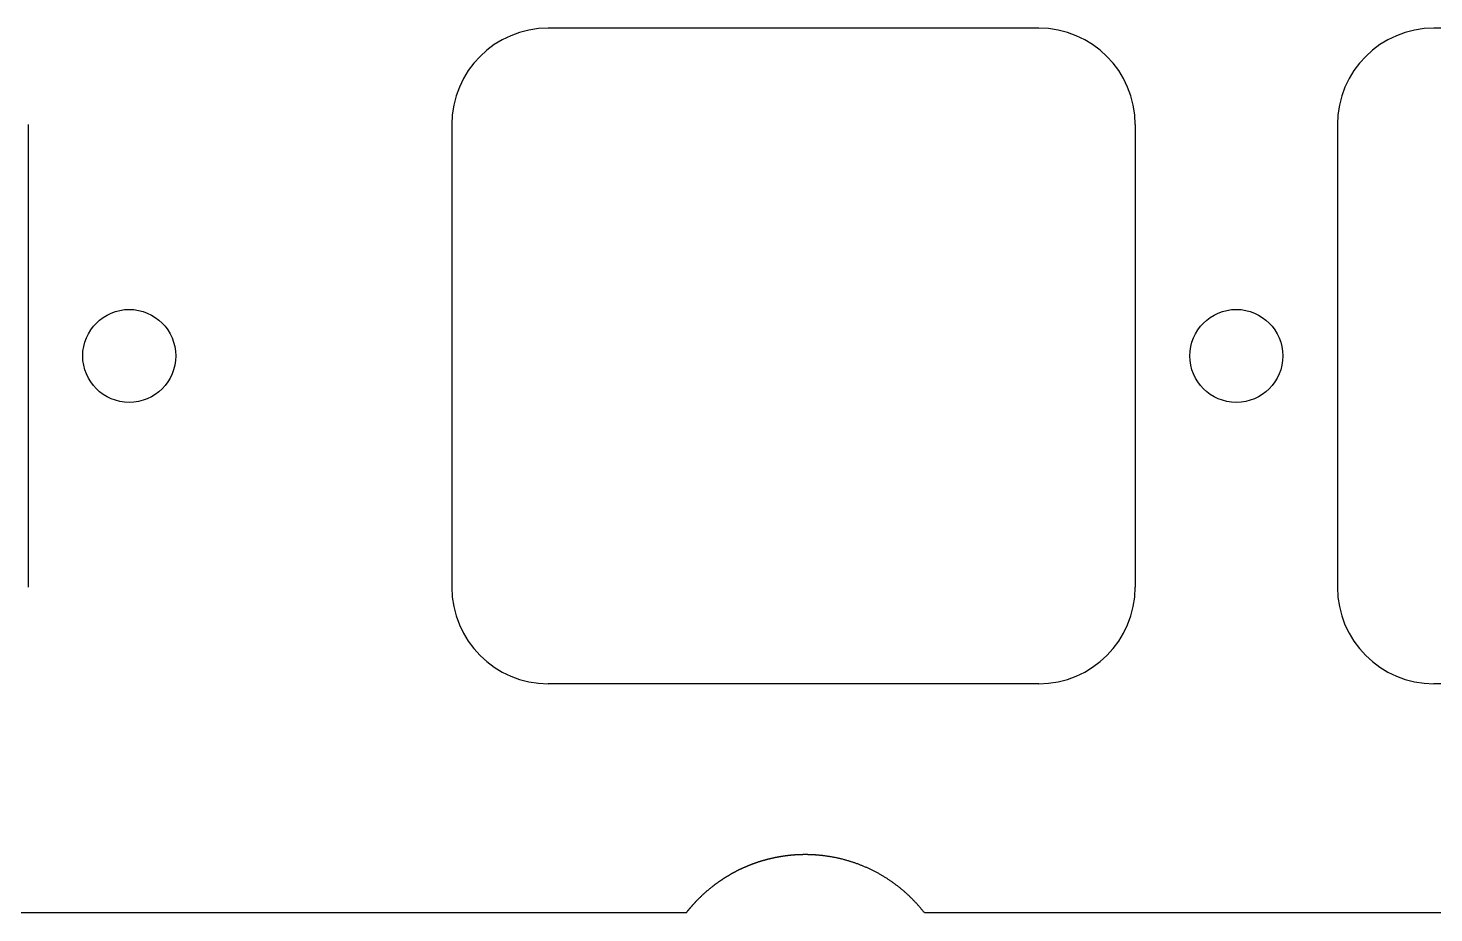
# Model space of a CAD drawing. Header units: millimetres. Extents: x -11 to 340, y -118 to 18.
# Drawn here: x 202.61 to 232.85, y -111.99 to -92.96 of the extents above; entities that cross this region are included whole.
import ezdxf

# ---------------------------------------------------------------- set-up
doc = ezdxf.new("R2010")
doc.units = ezdxf.units.MM
doc.header["$MEASUREMENT"] = 0
doc.layers.add('BLACK', color=7, linetype='CONTINUOUS')

msp = doc.modelspace()

# ---------------------------------------------------------------- linework, layer by layer
at = {"layer": 'BLACK', "linetype": 'Continuous'}
for p, q in [((224.35, -92.9625), (213.799999, -92.9625)), ((243.4, -92.9625), (232.849999, -92.9625)), ((202.6125, -95.0375), (202.6125, -104.9875)), ((211.725, -95.0375), (211.725, -104.987501)), ((226.425, -95.0375), (226.425, -104.9875)), ((230.775, -95.0375), (230.775, -104.987501)), ((224.35, -107.0625), (213.8, -107.0625)), ((243.4, -107.0625), (232.85, -107.0625)), ((218.129421, -110.96887), (218.121959, -110.971849)), ((218.136887, -110.96591), (218.129421, -110.96887)), ((218.144363, -110.962968), (218.136887, -110.96591)), ((218.151844, -110.960046), (218.144363, -110.962968)), ((218.159334, -110.957141), (218.151844, -110.960046)), ((218.166829, -110.954256), (218.159334, -110.957141)), ((218.174334, -110.951389), (218.166829, -110.954256)), ((218.181844, -110.948542), (218.174334, -110.951389)), ((218.189362, -110.945712), (218.181844, -110.948542)), ((218.196886, -110.942902), (218.189362, -110.945712)), ((218.204419, -110.94011), (218.196886, -110.942902)), ((218.211956, -110.937337), (218.204419, -110.94011)), ((218.219503, -110.934582), (218.211956, -110.937337)), ((218.227054, -110.931847), (218.219503, -110.934582)), ((218.234615, -110.92913), (218.227054, -110.931847)), ((218.24218, -110.926433), (218.234615, -110.92913)), ((218.249754, -110.923753), (218.24218, -110.926433)), ((218.257332, -110.921094), (218.249754, -110.923753)), ((218.264919, -110.918452), (218.257332, -110.921094)), ((218.272511, -110.91583), (218.264919, -110.918452)), ((218.280112, -110.913226), (218.272511, -110.91583)), ((218.287717, -110.910642), (218.280112, -110.913226)), ((218.295331, -110.908076), (218.287717, -110.910642)), ((218.302949, -110.905529), (218.295331, -110.908076)), ((218.310576, -110.903001), (218.302949, -110.905529)), ((218.318207, -110.900492), (218.310576, -110.903001)), ((218.325846, -110.898002), (218.318207, -110.900492)), ((218.33349, -110.895531), (218.325846, -110.898002)), ((218.341142, -110.893079), (218.33349, -110.895531)), ((218.348798, -110.890646), (218.341142, -110.893079)), ((218.356463, -110.888232), (218.348798, -110.890646)), ((218.364131, -110.885838), (218.356463, -110.888232)), ((218.371808, -110.883461), (218.364131, -110.885838)), ((218.379489, -110.881105), (218.371808, -110.883461)), ((218.387178, -110.878767), (218.379489, -110.881105)), ((218.394871, -110.876449), (218.387178, -110.878767)), ((218.402573, -110.874149), (218.394871, -110.876449)), ((218.410278, -110.871869), (218.402573, -110.874149)), ((218.41799, -110.869607), (218.410278, -110.871869)), ((218.425707, -110.867365), (218.41799, -110.869607)), ((218.433432, -110.865142), (218.425707, -110.867365)), ((218.44116, -110.862938), (218.433432, -110.865142)), ((218.448896, -110.860753), (218.44116, -110.862938)), ((218.456636, -110.858588), (218.448896, -110.860753)), ((218.464383, -110.856441), (218.456636, -110.858588)), ((218.472134, -110.854315), (218.464383, -110.856441)), ((218.479893, -110.852206), (218.472134, -110.854315)), ((218.487655, -110.850118), (218.479893, -110.852206)), ((218.495425, -110.848048), (218.487655, -110.850118)), ((218.503198, -110.845998), (218.495425, -110.848048)), ((218.510978, -110.843967), (218.503198, -110.845998)), ((218.518762, -110.841956), (218.510978, -110.843967)), ((218.526553, -110.839963), (218.518762, -110.841956)), ((218.534348, -110.837991), (218.526553, -110.839963)), ((218.542149, -110.836037), (218.534348, -110.837991)), ((218.549954, -110.834103), (218.542149, -110.836037)), ((218.557766, -110.832187), (218.549954, -110.834103)), ((218.565581, -110.830292), (218.557766, -110.832187)), ((218.573403, -110.828416), (218.565581, -110.830292)), ((218.581228, -110.826559), (218.573403, -110.828416)), ((218.58906, -110.824721), (218.581228, -110.826559)), ((218.596895, -110.822903), (218.58906, -110.824721)), ((218.604737, -110.821104), (218.596895, -110.822903)), ((218.612582, -110.819325), (218.604737, -110.821104)), ((218.620433, -110.817565), (218.612582, -110.819325)), ((218.628287, -110.815825), (218.620433, -110.817565)), ((218.636148, -110.814104), (218.628287, -110.815825)), ((218.644011, -110.812403), (218.636148, -110.814104)), ((218.651881, -110.81072), (218.644011, -110.812403)), ((218.659754, -110.809058), (218.651881, -110.81072)), ((218.667633, -110.807415), (218.659754, -110.809058)), ((218.675515, -110.805792), (218.667633, -110.807415)), ((218.683403, -110.804187), (218.675515, -110.805792)), ((218.691293, -110.802603), (218.683403, -110.804187)), ((218.69919, -110.801038), (218.691293, -110.802603)), ((218.707089, -110.799493), (218.69919, -110.801038)), ((218.714994, -110.797967), (218.707089, -110.799493)), ((218.722902, -110.796461), (218.714994, -110.797967)), ((218.730815, -110.794974), (218.722902, -110.796461)), ((218.738731, -110.793507), (218.730815, -110.794974)), ((218.746653, -110.792059), (218.738731, -110.793507)), ((218.754577, -110.790632), (218.746653, -110.792059)), ((218.762506, -110.789223), (218.754577, -110.790632)), ((218.770438, -110.787835), (218.762506, -110.789223)), ((218.778375, -110.786466), (218.770438, -110.787835)), ((218.786315, -110.785117), (218.778375, -110.786466)), ((218.794259, -110.783787), (218.786315, -110.785117)), ((218.802206, -110.782477), (218.794259, -110.783787)), ((218.810158, -110.781186), (218.802206, -110.782477)), ((218.818113, -110.779916), (218.810158, -110.781186)), ((218.826072, -110.778665), (218.818113, -110.779916)), ((218.834033, -110.777434), (218.826072, -110.778665)), ((218.841999, -110.776222), (218.834033, -110.777434)), ((218.849968, -110.77503), (218.841999, -110.776222)), ((218.857941, -110.773858), (218.849968, -110.77503)), ((218.865916, -110.772706), (218.857941, -110.773858)), ((218.873895, -110.771573), (218.865916, -110.772706)), ((218.881877, -110.77046), (218.873895, -110.771573)), ((218.889863, -110.769367), (218.881877, -110.77046)), ((218.89785, -110.768294), (218.889863, -110.769367)), ((218.905843, -110.76724), (218.89785, -110.768294)), ((218.913837, -110.766207), (218.905843, -110.76724)), ((218.921835, -110.765193), (218.913837, -110.766207)), ((218.929834, -110.764198), (218.921835, -110.765193)), ((218.937838, -110.763224), (218.929834, -110.764198)), ((218.945844, -110.762269), (218.937838, -110.763224)), ((218.953854, -110.761335), (218.945844, -110.762269)), ((218.961865, -110.76042), (218.953854, -110.761335)), ((218.96988, -110.759525), (218.961865, -110.76042)), ((218.977896, -110.758649), (218.96988, -110.759525)), ((218.985916, -110.757794), (218.977896, -110.758649)), ((218.993937, -110.756958), (218.985916, -110.757794)), ((219.001962, -110.756143), (218.993937, -110.756958)), ((219.009989, -110.755347), (219.001962, -110.756143)), ((219.018019, -110.754571), (219.009989, -110.755347)), ((219.02605, -110.753815), (219.018019, -110.754571)), ((219.034084, -110.753078), (219.02605, -110.753815)), ((219.04212, -110.752362), (219.034084, -110.753078)), ((219.050159, -110.751666), (219.04212, -110.752362)), ((219.058198, -110.750989), (219.050159, -110.751666)), ((219.066241, -110.750333), (219.058198, -110.750989)), ((219.074285, -110.749696), (219.066241, -110.750333)), ((219.082332, -110.749079), (219.074285, -110.749696)), ((219.09038, -110.748482), (219.082332, -110.749079)), ((219.098431, -110.747905), (219.09038, -110.748482)), ((219.106482, -110.747348), (219.098431, -110.747905)), ((219.114536, -110.746811), (219.106482, -110.747348)), ((219.122591, -110.746294), (219.114536, -110.746811)), ((219.130649, -110.745797), (219.122591, -110.746294)), ((219.138707, -110.745319), (219.130649, -110.745797)), ((219.146767, -110.744862), (219.138707, -110.745319)), ((219.154828, -110.744425), (219.146767, -110.744862)), ((219.162892, -110.744007), (219.154828, -110.744425)), ((219.170956, -110.74361), (219.162892, -110.744007)), ((219.179022, -110.743232), (219.170956, -110.74361)), ((219.187089, -110.742875), (219.179022, -110.743232)), ((219.195157, -110.742537), (219.187089, -110.742875)), ((219.203226, -110.74222), (219.195157, -110.742537)), ((219.211297, -110.741922), (219.203226, -110.74222)), ((219.219368, -110.741644), (219.211297, -110.741922)), ((219.227441, -110.741387), (219.219368, -110.741644)), ((219.235514, -110.741149), (219.227441, -110.741387)), ((219.243589, -110.740931), (219.235514, -110.741149)), ((219.251664, -110.740734), (219.243589, -110.740931)), ((219.259741, -110.740556), (219.251664, -110.740734)), ((219.267817, -110.740398), (219.259741, -110.740556)), ((219.275895, -110.740261), (219.267817, -110.740398)), ((219.283972, -110.740143), (219.275895, -110.740261)), ((219.292051, -110.740045), (219.283972, -110.740143)), ((219.30013, -110.739968), (219.292051, -110.740045)), ((219.30821, -110.73991), (219.30013, -110.739968)), ((219.31629, -110.739872), (219.30821, -110.73991)), ((219.324371, -110.739854), (219.31629, -110.739872)), ((219.332451, -110.739857), (219.324371, -110.739854)), ((219.340532, -110.739879), (219.332451, -110.739857)), ((219.348613, -110.739921), (219.340532, -110.739879)), ((219.356695, -110.739984), (219.348613, -110.739921)), ((219.364776, -110.740066), (219.356695, -110.739984)), ((219.372857, -110.740168), (219.364776, -110.740066)), ((219.380938, -110.740291), (219.372857, -110.740168)), ((219.38902, -110.740433), (219.380938, -110.740291)), ((219.397101, -110.740595), (219.38902, -110.740433)), ((219.405182, -110.740778), (219.397101, -110.740595)), ((219.413262, -110.74098), (219.405182, -110.740778)), ((219.421343, -110.741202), (219.413262, -110.74098)), ((219.429423, -110.741445), (219.421343, -110.741202)), ((219.437503, -110.741707), (219.429423, -110.741445)), ((219.445582, -110.741989), (219.437503, -110.741707)), ((219.453661, -110.742292), (219.445582, -110.741989)), ((219.461738, -110.742614), (219.453661, -110.742292)), ((219.469816, -110.742956), (219.461738, -110.742614)), ((219.477892, -110.743319), (219.469816, -110.742956)), ((219.485969, -110.743701), (219.477892, -110.743319)), ((219.494044, -110.744103), (219.485969, -110.743701)), ((219.502118, -110.744526), (219.494044, -110.744103)), ((219.510191, -110.744968), (219.502118, -110.744526)), ((219.518264, -110.74543), (219.510191, -110.744968)), ((219.526335, -110.745912), (219.518264, -110.74543)), ((219.534406, -110.746415), (219.526335, -110.745912)), ((219.542475, -110.746937), (219.534406, -110.746415)), ((219.550543, -110.747479), (219.542475, -110.746937)), ((219.55861, -110.748041), (219.550543, -110.747479)), ((219.566675, -110.748623), (219.55861, -110.748041)), ((219.574739, -110.749225), (219.566675, -110.748623)), ((219.582802, -110.749847), (219.574739, -110.749225)), ((219.590863, -110.750489), (219.582802, -110.749847)), ((219.598923, -110.751151), (219.590863, -110.750489)), ((219.606981, -110.751833), (219.598923, -110.751151)), ((219.615038, -110.752534), (219.606981, -110.751833)), ((219.623093, -110.753256), (219.615038, -110.752534)), ((219.631146, -110.753998), (219.623093, -110.753256)), ((219.639197, -110.754759), (219.631146, -110.753998)), ((219.647247, -110.75554), (219.639197, -110.754759)), ((219.655294, -110.756342), (219.647247, -110.75554)), ((219.66334, -110.757163), (219.655294, -110.756342)), ((219.671384, -110.758004), (219.66334, -110.757163)), ((219.679425, -110.758865), (219.671384, -110.758004)), ((219.687465, -110.759746), (219.679425, -110.758865)), ((219.695502, -110.760647), (219.687465, -110.759746)), ((219.703537, -110.761568), (219.695502, -110.760647)), ((219.711569, -110.762508), (219.703537, -110.761568)), ((219.7196, -110.763469), (219.711569, -110.762508)), ((219.735653, -110.765449), (219.7196, -110.763469)), ((219.751696, -110.767509), (219.735653, -110.765449)), ((219.767729, -110.769648), (219.751696, -110.767509)), ((219.783751, -110.771866), (219.767729, -110.769648)), ((219.799762, -110.774163), (219.783751, -110.771866)), ((219.81576, -110.77654), (219.799762, -110.774163)), ((219.831746, -110.778995), (219.81576, -110.77654)), ((219.84772, -110.78153), (219.831746, -110.778995)), ((219.86368, -110.784144), (219.84772, -110.78153)), ((219.879627, -110.786836), (219.86368, -110.784144)), ((219.89556, -110.789607), (219.879627, -110.786836)), ((219.911478, -110.792457), (219.89556, -110.789607)), ((219.927382, -110.795385), (219.911478, -110.792457)), ((219.94327, -110.798392), (219.927382, -110.795385)), ((219.959142, -110.801477), (219.94327, -110.798392)), ((219.974998, -110.804641), (219.959142, -110.801477)), ((219.990838, -110.807883), (219.974998, -110.804641)), ((220.00666, -110.811203), (219.990838, -110.807883)), ((220.022465, -110.814601), (220.00666, -110.811203)), ((220.038252, -110.818077), (220.022465, -110.814601)), ((220.05402, -110.821631), (220.038252, -110.818077)), ((220.06977, -110.825262), (220.05402, -110.821631)), ((220.085501, -110.828972), (220.06977, -110.825262)), ((220.101211, -110.832758), (220.085501, -110.828972)), ((220.116902, -110.836623), (220.101211, -110.832758)), ((220.132573, -110.840564), (220.116902, -110.836623)), ((220.148222, -110.844583), (220.132573, -110.840564)), ((220.16385, -110.848679), (220.148222, -110.844583)), ((220.179456, -110.852852), (220.16385, -110.848679)), ((220.19504, -110.857102), (220.179456, -110.852852)), ((220.210602, -110.861428), (220.19504, -110.857102)), ((220.226141, -110.865831), (220.210602, -110.861428)), ((220.241656, -110.870311), (220.226141, -110.865831)), ((220.257147, -110.874867), (220.241656, -110.870311)), ((220.272614, -110.879499), (220.257147, -110.874867)), ((220.288057, -110.884207), (220.272614, -110.879499)), ((220.303474, -110.888992), (220.288057, -110.884207)), ((220.318866, -110.893852), (220.303474, -110.888992)), ((220.334233, -110.898788), (220.318866, -110.893852)), ((220.349573, -110.903799), (220.334233, -110.898788)), ((220.364886, -110.908886), (220.349573, -110.903799)), ((220.380172, -110.914048), (220.364886, -110.908886)), ((220.395431, -110.919285), (220.380172, -110.914048)), ((220.410662, -110.924598), (220.395431, -110.919285)), ((220.425865, -110.929985), (220.410662, -110.924598)), ((220.44104, -110.935447), (220.425865, -110.929985)), ((220.456185, -110.940983), (220.44104, -110.935447)), ((220.471301, -110.946594), (220.456185, -110.940983)), ((220.486388, -110.952279), (220.471301, -110.946594)), ((220.501444, -110.958038), (220.486388, -110.952279)), ((220.51647, -110.963872), (220.501444, -110.958038)), ((220.531464, -110.969779), (220.51647, -110.963872)), ((220.546428, -110.975759), (220.531464, -110.969779)), ((217.544967, -111.273717), (217.538213, -111.278177)), ((217.551729, -111.269275), (217.544967, -111.273717)), ((217.558502, -111.26485), (217.551729, -111.269275)), ((217.565283, -111.260444), (217.558502, -111.26485)), ((217.572076, -111.256054), (217.565283, -111.260444)), ((217.578877, -111.251682), (217.572076, -111.256054)), ((217.585689, -111.247327), (217.578877, -111.251682)), ((217.592508, -111.242991), (217.585689, -111.247327)), ((217.59934, -111.238672), (217.592508, -111.242991)), ((217.606179, -111.234371), (217.59934, -111.238672)), ((217.613029, -111.230086), (217.606179, -111.234371)), ((217.619887, -111.225821), (217.613029, -111.230086)), ((217.626756, -111.221572), (217.619887, -111.225821)), ((217.633633, -111.217342), (217.626756, -111.221572)), ((217.640522, -111.213128), (217.633633, -111.217342)), ((217.647417, -111.208933), (217.640522, -111.213128)), ((217.654324, -111.204755), (217.647417, -111.208933)), ((217.661239, -111.200596), (217.654324, -111.204755)), ((217.668164, -111.196453), (217.661239, -111.200596)), ((217.675097, -111.192329), (217.668164, -111.196453)), ((217.682042, -111.188222), (217.675097, -111.192329)), ((217.688993, -111.184133), (217.682042, -111.188222)), ((217.695956, -111.180062), (217.688993, -111.184133)), ((217.702926, -111.176009), (217.695956, -111.180062)), ((217.709907, -111.171973), (217.702926, -111.176009)), ((217.716895, -111.167956), (217.709907, -111.171973)), ((217.723894, -111.163956), (217.716895, -111.167956)), ((217.730901, -111.159974), (217.723894, -111.163956)), ((217.737918, -111.15601), (217.730901, -111.159974)), ((217.744942, -111.152064), (217.737918, -111.15601)), ((217.751978, -111.148135), (217.744942, -111.152064)), ((217.75902, -111.144226), (217.751978, -111.148135)), ((217.766074, -111.140333), (217.75902, -111.144226)), ((217.773134, -111.136459), (217.766074, -111.140333)), ((217.780205, -111.132602), (217.773134, -111.136459)), ((217.787283, -111.128764), (217.780205, -111.132602)), ((217.794372, -111.124943), (217.787283, -111.128764)), ((217.801467, -111.121141), (217.794372, -111.124943)), ((217.808574, -111.117356), (217.801467, -111.121141)), ((217.815687, -111.11359), (217.808574, -111.117356)), ((217.822811, -111.10984), (217.815687, -111.11359)), ((217.829941, -111.106111), (217.822811, -111.10984)), ((217.837082, -111.102398), (217.829941, -111.106111)), ((217.84423, -111.098704), (217.837082, -111.102398)), ((217.851388, -111.095027), (217.84423, -111.098704)), ((217.858553, -111.09137), (217.851388, -111.095027)), ((217.865729, -111.087729), (217.858553, -111.09137)), ((217.87291, -111.084108), (217.865729, -111.087729)), ((217.880103, -111.080503), (217.87291, -111.084108)), ((217.887301, -111.076918), (217.880103, -111.080503)), ((217.894511, -111.07335), (217.887301, -111.076918)), ((217.901726, -111.069802), (217.894511, -111.07335)), ((217.908952, -111.06627), (217.901726, -111.069802)), ((217.916184, -111.062758), (217.908952, -111.06627)), ((217.923427, -111.059263), (217.916184, -111.062758)), ((217.930676, -111.055787), (217.923427, -111.059263)), ((217.937935, -111.052328), (217.930676, -111.055787)), ((217.9452, -111.048889), (217.937935, -111.052328)), ((217.952475, -111.045467), (217.9452, -111.048889)), ((217.959757, -111.042064), (217.952475, -111.045467)), ((217.967048, -111.038679), (217.959757, -111.042064)), ((217.974346, -111.035313), (217.967048, -111.038679)), ((217.981653, -111.031964), (217.974346, -111.035313)), ((217.988967, -111.028634), (217.981653, -111.031964)), ((217.996291, -111.025322), (217.988967, -111.028634)), ((218.00362, -111.022029), (217.996291, -111.025322)), ((218.01096, -111.018754), (218.00362, -111.022029)), ((218.018305, -111.015498), (218.01096, -111.018754)), ((218.02566, -111.01226), (218.018305, -111.015498)), ((218.033021, -111.009041), (218.02566, -111.01226)), ((218.040392, -111.005839), (218.033021, -111.009041)), ((218.047768, -111.002657), (218.040392, -111.005839)), ((218.055154, -110.999492), (218.047768, -111.002657)), ((218.062546, -110.996347), (218.055154, -110.999492)), ((218.069947, -110.993219), (218.062546, -110.996347)), ((218.077354, -110.990111), (218.069947, -110.993219)), ((218.084771, -110.987021), (218.077354, -110.990111)), ((218.092193, -110.983949), (218.084771, -110.987021)), ((218.099624, -110.980896), (218.092193, -110.983949)), ((218.107061, -110.977862), (218.099624, -110.980896)), ((218.114508, -110.974846), (218.107061, -110.977862)), ((218.121959, -110.971849), (218.114508, -110.974846)), ((220.56136, -110.981813), (220.546428, -110.975759)), ((220.576261, -110.987941), (220.56136, -110.981813)), ((220.591128, -110.994142), (220.576261, -110.987941)), ((220.605964, -111.000415), (220.591128, -110.994142)), ((220.620766, -111.006762), (220.605964, -111.000415)), ((220.635534, -111.013181), (220.620766, -111.006762)), ((220.650269, -111.019673), (220.635534, -111.013181)), ((220.66497, -111.026237), (220.650269, -111.019673)), ((220.679637, -111.032873), (220.66497, -111.026237)), ((220.694269, -111.039581), (220.679637, -111.032873)), ((220.708865, -111.046362), (220.694269, -111.039581)), ((220.723426, -111.053213), (220.708865, -111.046362)), ((220.737951, -111.060137), (220.723426, -111.053213)), ((220.75244, -111.067131), (220.737951, -111.060137)), ((220.766893, -111.074197), (220.75244, -111.067131)), ((220.781309, -111.081334), (220.766893, -111.074197)), ((220.795687, -111.088542), (220.781309, -111.081334)), ((220.810029, -111.09582), (220.795687, -111.088542)), ((220.824332, -111.103169), (220.810029, -111.09582)), ((220.838597, -111.110588), (220.824332, -111.103169)), ((220.852824, -111.118077), (220.838597, -111.110588)), ((220.867012, -111.125637), (220.852824, -111.118077)), ((220.881161, -111.133266), (220.867012, -111.125637)), ((220.89527, -111.140964), (220.881161, -111.133266)), ((220.90934, -111.148732), (220.89527, -111.140964)), ((220.92337, -111.15657), (220.90934, -111.148732)), ((220.937359, -111.164476), (220.92337, -111.15657)), ((220.951308, -111.172451), (220.937359, -111.164476)), ((220.965216, -111.180495), (220.951308, -111.172451)), ((220.979083, -111.188608), (220.965216, -111.180495)), ((220.992908, -111.196788), (220.979083, -111.188608)), ((221.006692, -111.205037), (220.992908, -111.196788)), ((221.020433, -111.213354), (221.006692, -111.205037)), ((221.034132, -111.221739), (221.020433, -111.213354)), ((221.047789, -111.230192), (221.034132, -111.221739)), ((221.061402, -111.238712), (221.047789, -111.230192)), ((221.074973, -111.247299), (221.061402, -111.238712)), ((221.088499, -111.255953), (221.074973, -111.247299)), ((221.101982, -111.264674), (221.088499, -111.255953)), ((221.115421, -111.273462), (221.101982, -111.264674)), ((221.128816, -111.282317), (221.115421, -111.273462)), ((217.159133, -111.571121), (217.14716, -111.581919)), ((217.171161, -111.560382), (217.159133, -111.571121)), ((217.183241, -111.549703), (217.171161, -111.560382)), ((217.195374, -111.539083), (217.183241, -111.549703)), ((217.20756, -111.528525), (217.195374, -111.539083)), ((217.219798, -111.518027), (217.20756, -111.528525)), ((217.232087, -111.507589), (217.219798, -111.518027)), ((217.244429, -111.497213), (217.232087, -111.507589)), ((217.256821, -111.486898), (217.244429, -111.497213)), ((217.269265, -111.476645), (217.256821, -111.486898)), ((217.281759, -111.466454), (217.269265, -111.476645)), ((217.294304, -111.456325), (217.281759, -111.466454)), ((217.306899, -111.446258), (217.294304, -111.456325)), ((217.319543, -111.436254), (217.306899, -111.446258)), ((217.332237, -111.426313), (217.319543, -111.436254)), ((217.340279, -111.420067), (217.332237, -111.426313)), ((217.346729, -111.415086), (217.340279, -111.420067)), ((217.353188, -111.410123), (217.346729, -111.415086)), ((217.359659, -111.405176), (217.353188, -111.410123)), ((217.366139, -111.400248), (217.359659, -111.405176)), ((217.372631, -111.395335), (217.366139, -111.400248)), ((217.379131, -111.390442), (217.372631, -111.395335)), ((217.385644, -111.385564), (217.379131, -111.390442)), ((217.392165, -111.380705), (217.385644, -111.385564)), ((217.398698, -111.375861), (217.392165, -111.380705)), ((217.405239, -111.371037), (217.398698, -111.375861)), ((217.411793, -111.366228), (217.405239, -111.371037)), ((217.418355, -111.361438), (217.411793, -111.366228)), ((217.424929, -111.356664), (217.418355, -111.361438)), ((217.431512, -111.351908), (217.424929, -111.356664)), ((217.438106, -111.347169), (217.431512, -111.351908)), ((217.444709, -111.342448), (217.438106, -111.347169)), ((217.451324, -111.337744), (217.444709, -111.342448)), ((217.457947, -111.333058), (217.451324, -111.337744)), ((217.464582, -111.328388), (217.457947, -111.333058)), ((217.471225, -111.323736), (217.464582, -111.328388)), ((217.47788, -111.319101), (217.471225, -111.323736)), ((217.484543, -111.314485), (217.47788, -111.319101)), ((217.491218, -111.309885), (217.484543, -111.314485)), ((217.497901, -111.305303), (217.491218, -111.309885)), ((217.504596, -111.300738), (217.497901, -111.305303)), ((217.511299, -111.296191), (217.504596, -111.300738)), ((217.518014, -111.291661), (217.511299, -111.296191)), ((217.524736, -111.287149), (217.518014, -111.291661)), ((217.531471, -111.282654), (217.524736, -111.287149)), ((217.538213, -111.278177), (217.531471, -111.282654)), ((221.142166, -111.291238), (221.128816, -111.282317)), ((221.155472, -111.300225), (221.142166, -111.291238)), ((221.168732, -111.309278), (221.155472, -111.300225)), ((221.181947, -111.318397), (221.168732, -111.309278)), ((221.195116, -111.327582), (221.181947, -111.318397)), ((221.208239, -111.336832), (221.195116, -111.327582)), ((221.221317, -111.346147), (221.208239, -111.336832)), ((221.234348, -111.355528), (221.221317, -111.346147)), ((221.247332, -111.364974), (221.234348, -111.355528)), ((221.26027, -111.374484), (221.247332, -111.364974)), ((221.27316, -111.384059), (221.26027, -111.374484)), ((221.286003, -111.393699), (221.27316, -111.384059)), ((221.298799, -111.403402), (221.286003, -111.393699)), ((221.311546, -111.41317), (221.298799, -111.403402)), ((221.324246, -111.423002), (221.311546, -111.41317)), ((221.336897, -111.432897), (221.324246, -111.423002)), ((221.3495, -111.442856), (221.336897, -111.432897)), ((221.362054, -111.452879), (221.3495, -111.442856)), ((221.37456, -111.462965), (221.362054, -111.452879)), ((221.387016, -111.473113), (221.37456, -111.462965)), ((221.399422, -111.483325), (221.387016, -111.473113)), ((221.411779, -111.493599), (221.399422, -111.483325)), ((221.424087, -111.503936), (221.411779, -111.493599)), ((221.436344, -111.514336), (221.424087, -111.503936)), ((221.448551, -111.524797), (221.436344, -111.514336)), ((221.460707, -111.535321), (221.448551, -111.524797)), ((221.472813, -111.545906), (221.460707, -111.535321)), ((221.484868, -111.556554), (221.472813, -111.545906)), ((221.496872, -111.567262), (221.484868, -111.556554)), ((221.508825, -111.578033), (221.496872, -111.567262)), ((216.860753, -111.876563), (216.855518, -111.882695)), ((216.866004, -111.870445), (216.860753, -111.876563)), ((216.87127, -111.864339), (216.866004, -111.870445)), ((216.87655, -111.858247), (216.87127, -111.864339)), ((216.881847, -111.852167), (216.87655, -111.858247)), ((216.887158, -111.846101), (216.881847, -111.852167)), ((216.892484, -111.840048), (216.887158, -111.846101)), ((216.897825, -111.834009), (216.892484, -111.840048)), ((216.903181, -111.827982), (216.897825, -111.834009)), ((216.908552, -111.821969), (216.903181, -111.827982)), ((216.913938, -111.815969), (216.908552, -111.821969)), ((216.919338, -111.809983), (216.913938, -111.815969)), ((216.924754, -111.80401), (216.919338, -111.809983)), ((216.930184, -111.798051), (216.924754, -111.80401)), ((216.935629, -111.792104), (216.930184, -111.798051)), ((216.941089, -111.786172), (216.935629, -111.792104)), ((216.946564, -111.780253), (216.941089, -111.786172)), ((216.952053, -111.774348), (216.946564, -111.780253)), ((216.957557, -111.768456), (216.952053, -111.774348)), ((216.963075, -111.762578), (216.957557, -111.768456)), ((216.968608, -111.756714), (216.963075, -111.762578)), ((216.974155, -111.750864), (216.968608, -111.756714)), ((216.979717, -111.745027), (216.974155, -111.750864)), ((216.985294, -111.739204), (216.979717, -111.745027)), ((216.990885, -111.733395), (216.985294, -111.739204)), ((216.99649, -111.7276), (216.990885, -111.733395)), ((217.002109, -111.721819), (216.99649, -111.7276)), ((217.007743, -111.716052), (217.002109, -111.721819)), ((217.013391, -111.710298), (217.007743, -111.716052)), ((217.019054, -111.704559), (217.013391, -111.710298)), ((217.024731, -111.698834), (217.019054, -111.704559)), ((217.030421, -111.693123), (217.024731, -111.698834)), ((217.041845, -111.681744), (217.030421, -111.693123)), ((217.053326, -111.670421), (217.041845, -111.681744)), ((217.064862, -111.659155), (217.053326, -111.670421)), ((217.076454, -111.647947), (217.064862, -111.659155)), ((217.088101, -111.636797), (217.076454, -111.647947)), ((217.099804, -111.625704), (217.088101, -111.636797)), ((217.111561, -111.61467), (217.099804, -111.625704)), ((217.123373, -111.603694), (217.111561, -111.61467)), ((217.135239, -111.592777), (217.123373, -111.603694)), ((217.14716, -111.581919), (217.135239, -111.592777)), ((221.520726, -111.588864), (221.508825, -111.578033)), ((221.532575, -111.599757), (221.520726, -111.588864)), ((221.544373, -111.61071), (221.532575, -111.599757)), ((221.556118, -111.621724), (221.544373, -111.61071)), ((221.567812, -111.632799), (221.556118, -111.621724)), ((221.579453, -111.643935), (221.567812, -111.632799)), ((221.591041, -111.65513), (221.579453, -111.643935)), ((221.602576, -111.666386), (221.591041, -111.65513)), ((221.614059, -111.677702), (221.602576, -111.666386)), ((221.625488, -111.689077), (221.614059, -111.677702)), ((221.636864, -111.700513), (221.625488, -111.689077)), ((221.648186, -111.712008), (221.636864, -111.700513)), ((221.659454, -111.723562), (221.648186, -111.712008)), ((221.670669, -111.735175), (221.659454, -111.723562)), ((221.681829, -111.746848), (221.670669, -111.735175)), ((221.692936, -111.75858), (221.681829, -111.746848)), ((221.703988, -111.77037), (221.692936, -111.75858)), ((221.714985, -111.782219), (221.703988, -111.77037)), ((221.725927, -111.794127), (221.714985, -111.782219)), ((221.736815, -111.806093), (221.725927, -111.794127)), ((221.747647, -111.818117), (221.736815, -111.806093)), ((221.758424, -111.8302), (221.747647, -111.818117)), ((221.769146, -111.84234), (221.758424, -111.8302)), ((221.779812, -111.854538), (221.769146, -111.84234)), ((221.790423, -111.866794), (221.779812, -111.854538)), ((221.800977, -111.879108), (221.790423, -111.866794)), ((216.76605, -111.9925), (172.55625, -111.9925)), ((216.773842, -111.98254), (216.76605, -111.9925)), ((216.77883, -111.976205), (216.773842, -111.98254)), ((216.783834, -111.969883), (216.77883, -111.976205)), ((216.788853, -111.963573), (216.783834, -111.969883)), ((216.793888, -111.957275), (216.788853, -111.963573)), ((216.798939, -111.95099), (216.793888, -111.957275)), ((216.804005, -111.944718), (216.798939, -111.95099)), ((216.809087, -111.938458), (216.804005, -111.944718)), ((216.814185, -111.932212), (216.809087, -111.938458)), ((216.819298, -111.925977), (216.814185, -111.932212)), ((216.824426, -111.919756), (216.819298, -111.925977)), ((216.829569, -111.913546), (216.824426, -111.919756)), ((216.834728, -111.907351), (216.829569, -111.913546)), ((216.839903, -111.901167), (216.834728, -111.907351)), ((216.845092, -111.894997), (216.839903, -111.901167)), ((216.850298, -111.888839), (216.845092, -111.894997)), ((216.855518, -111.882695), (216.850298, -111.888839)), ((221.811476, -111.891479), (221.800977, -111.879108)), ((221.821918, -111.903907), (221.811476, -111.891479)), ((221.832303, -111.916393), (221.821918, -111.903907)), ((221.842633, -111.928935), (221.832303, -111.916393)), ((221.852905, -111.941535), (221.842633, -111.928935)), ((221.863121, -111.954191), (221.852905, -111.941535)), ((221.873279, -111.966904), (221.863121, -111.954191)), ((221.883381, -111.979674), (221.873279, -111.966904)), ((221.893425, -111.9925), (221.883381, -111.979674)), ((286.3125, -111.9925), (221.893425, -111.9925))]:
    msp.add_line(p, q, dxfattribs=at)
at = {"layer": 'BLACK'}
for centre in [(204.787499, -100.0125), (228.599999, -100.0125)]:
    msp.add_circle(centre, 1, dxfattribs=at)
for centre, radius, start, end in [((213.800004, -95.037504), 2.075004, 90.0001381, 179.9998896), ((224.35, -95.0375), 2.075, 0, 90), ((232.850004, -95.037504), 2.075004, 90.0001381, 179.9998896), ((213.800002, -104.987498), 2.075002, 180.0000828, 269.9999448), ((224.35, -104.9875), 2.075, 270, 0), ((232.850002, -104.987498), 2.075002, 180.0000828, 269.9999448)]:
    msp.add_arc(centre, radius, start, end, dxfattribs=at)

doc.saveas('drawing.dxf')
